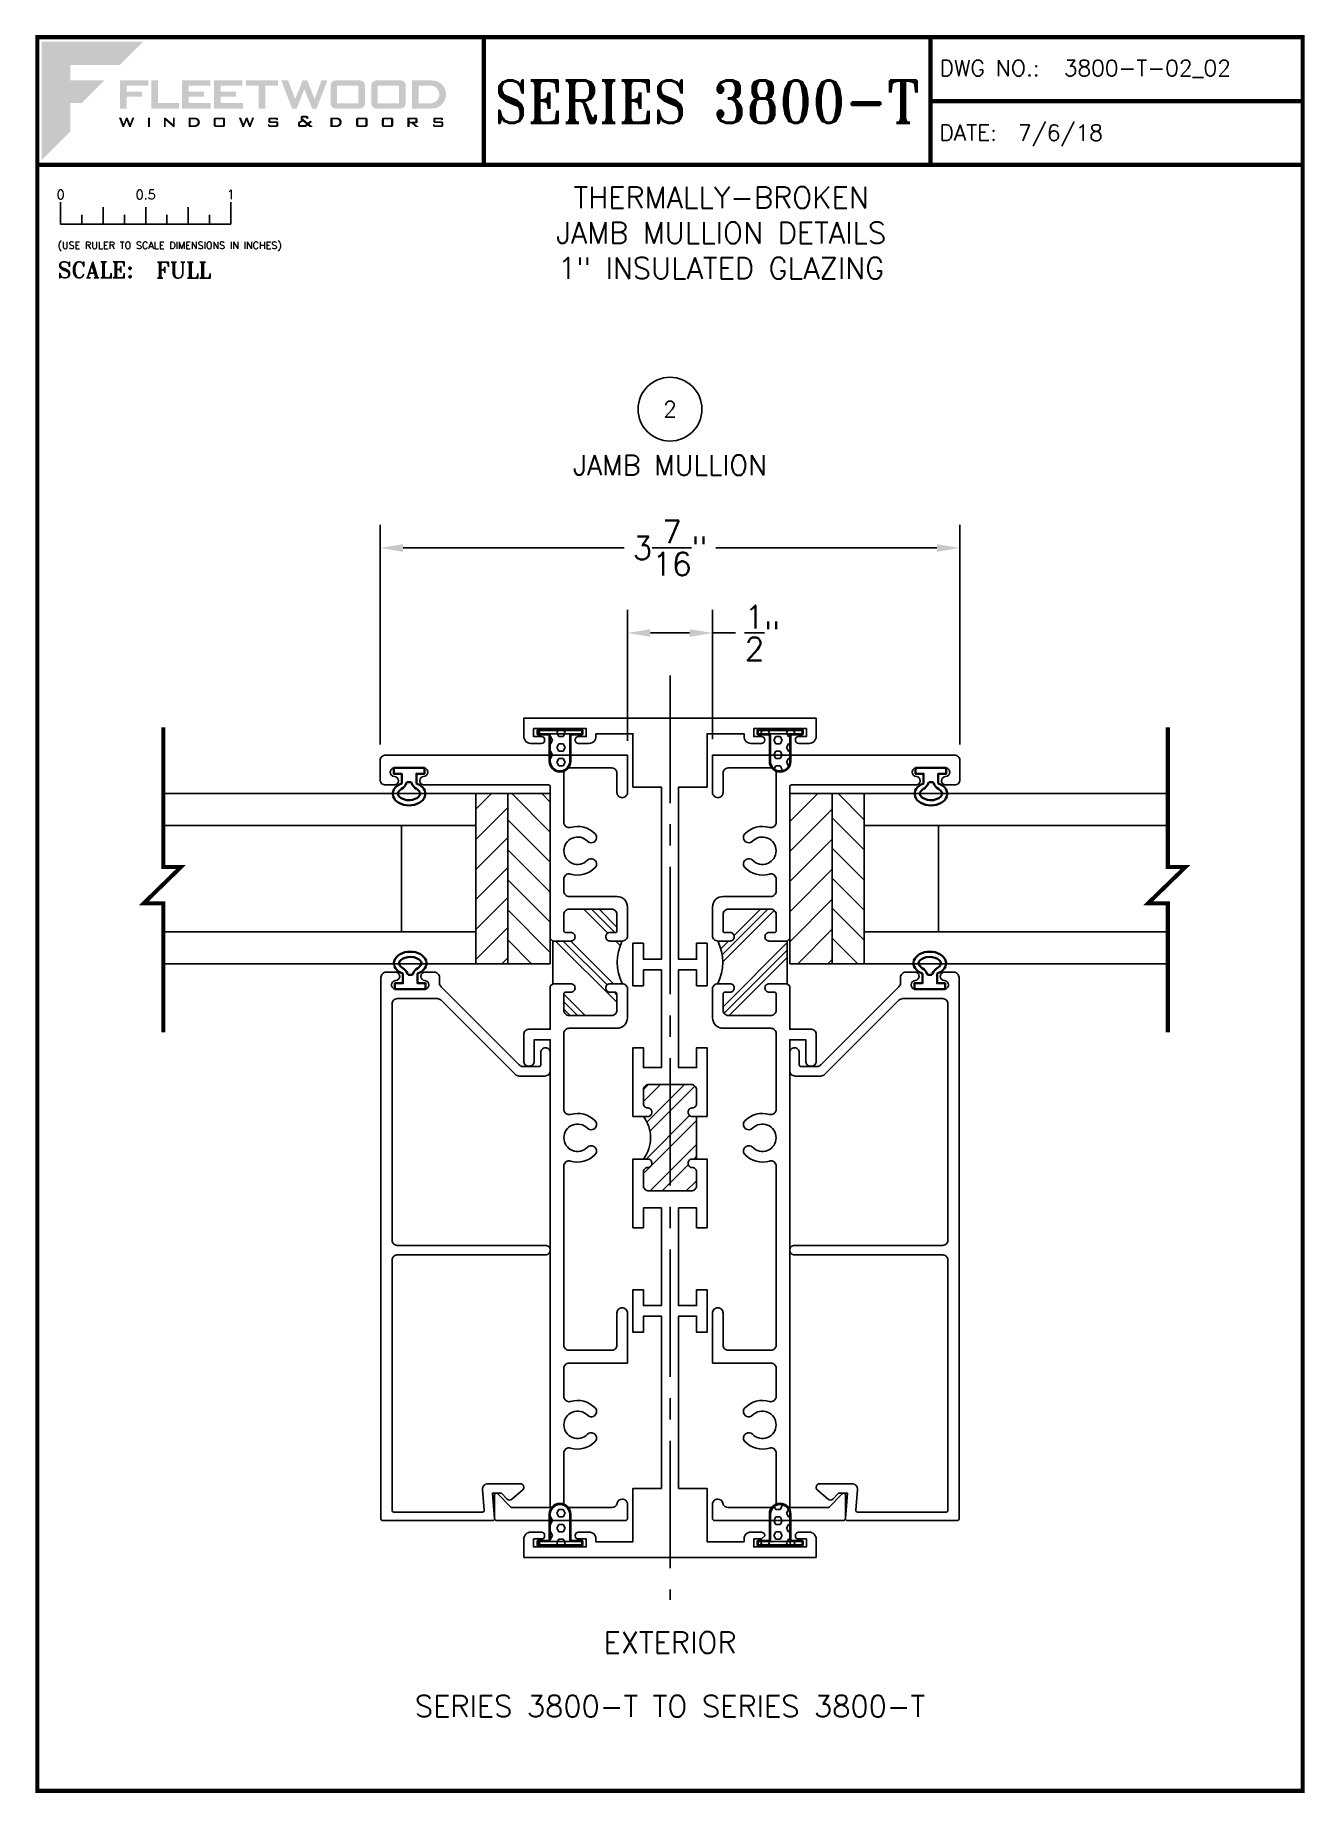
# Paper-space layout 'DETAIL 2' of a CAD drawing. Extents: x 0.3 to 7.8, y 0.1 to 10.4.
# The model-space entities are those that its viewports show. They can reach past a viewport. Long polylines and large blocks are cut down to what shows.
import ezdxf
from ezdxf.enums import TextEntityAlignment as Align

# ---------------------------------------------------------------- set-up
doc = ezdxf.new("R2010")
doc.units = 0
doc.header["$MEASUREMENT"] = 0
doc.linetypes.add('CENTER2', pattern=[1.125, 0.75, -0.125, 0.125, -0.125])
doc.layers.get('0').update_dxf_attribs({"linetype": 'CONTINUOUS'})
doc.layers.get('Defpoints').update_dxf_attribs({"linetype": 'CONTINUOUS'})
for name, color, linetype in [('Ballons', 7, 'CONTINUOUS'), ('DIM', 7, 'CONTINUOUS'), ('FRAME', 1, 'CONTINUOUS'), ('GLASS', 7, 'CONTINUOUS'), ('SEAL', 7, 'CONTINUOUS'), ('SETTING BLOCKS', 7, 'CONTINUOUS'), ('TEXT', 7, 'CONTINUOUS')]:
    doc.layers.add(name, color=color, linetype=linetype)
doc.layers.add('PROFILE NUMBER', color=150, linetype='CONTINUOUS', lineweight=35)
doc.layers.add('VP', color=40, linetype='CONTINUOUS', plot=False)
doc.layers.get('VP').off()
doc.styles.add('ROMANS', font='romans')
doc.styles.add('ROMANT', font='romant')
doc.styles.add('SIMPLEX-094', font='simplex.shx', dxfattribs={"height": 0.094})
doc.styles.get("Standard").update_dxf_attribs({"font": 'simplex.shx'})
doc.dimstyles.new('FULL SCALE', dxfattribs={"dimscale": 0.75, "dimtxt": 0.18, "dimasz": 0.18, "dimexe": 0.18, "dimexo": 0.125, "dimgap": 0.09, "dimtad": 0, "dimtih": 1, "dimtoh": 1, "dimdec": 4, "dimzin": 0, "dimdsep": 46, "dimlunit": 4, "dimtxsty": 'Standard', "dimcen": 0.09, "dimadec": 0, "dimazin": 0, "dimtfac": 1, "dimtdec": 4, "dimtofl": 0, "dimtmove": 0, "dimatfit": 3, "dimfxl": 0, "dimtolj": 1, "dimtzin": 0, "dimarcsym": 0})

# ---------------------------------------------------------------- blocks, each defined once
blk = doc.blocks.new('sectball')
blk.add_circle((0, 0), 0.125)
blk.add_attdef('NO', text='', height=0.062).set_placement((0, 0), align=Align.MIDDLE_CENTER)
for tag, p in [('LINE1', (0, -0.2588)), ('LINE2', (0, -0.3864)), ('LINE3', (0, -0.5214))]:
    blk.add_attdef(tag, text='', height=0.078).set_placement(p, align=Align.CENTER)
blk = doc.blocks.new('*D129')
at = {"color": 0, "lineweight": -2}
for p, q in [((2.328, 6.278), (2.328, 7.569)), ((5.736, 6.278), (5.736, 7.569)), ((2.463, 7.434), (3.762, 7.434)), ((5.601, 7.434), (4.302, 7.434))]:
    blk.add_line(p, q, dxfattribs=at)
at = {"color": 0}
for points in [[(2.463, 7.456), (2.463, 7.411), (2.328, 7.434)], [(5.601, 7.456), (5.601, 7.411), (5.736, 7.434)]]:
    blk.add_solid(points, dxfattribs=at)
at = {"layer": 'Defpoints', "color": 0}
for p in [(2.328, 7.434), (2.328, 6.184), (5.736, 6.184)]:
    blk.add_point(p, dxfattribs=at)
at = {"color": 0, "insert": (4.032, 7.434), "char_height": 0.135, "attachment_point": 5}
blk.add_mtext('\\A1;3{\\H1.000000x;\\S7/16;}"', dxfattribs=at)
blk = doc.blocks.new('*D130')
at = {"layer": 'Defpoints', "color": 0}
for p in [(4.282, 6.934), (3.782, 6.205), (4.282, 6.215)]:
    blk.add_point(p, dxfattribs=at)
at = {"layer": 'DIM', "color": 0, "lineweight": -2}
for p, q in [((3.782, 6.299), (3.782, 7.069)), ((4.282, 6.309), (4.282, 7.069)), ((3.917, 6.934), (4.147, 6.934)), ((4.282, 6.934), (4.417, 6.934))]:
    blk.add_line(p, q, dxfattribs=at)
at = {"layer": 'DIM', "color": 0}
for points in [[(3.917, 6.956), (3.917, 6.911), (3.782, 6.934)], [(4.147, 6.956), (4.147, 6.911), (4.282, 6.934)]]:
    blk.add_solid(points, dxfattribs=at)
at = {"layer": 'DIM', "color": 0, "insert": (4.575, 6.934), "char_height": 0.135, "attachment_point": 5}
blk.add_mtext('\\A1;{\\H1.000000x;\\S1/2;}"', dxfattribs=at)
blk = doc.blocks.new('Fleetwood_Logo_6-10-15')
h = blk.add_hatch(color=154)
h.dxf.hatch_style = 1
h.paths.add_polyline_path([(0.2526, -0.0017), (0.0019, -0.0017), (0.0019, -0.2942), (0.0725, -0.2236), (0.0725, -0.1535), (0.1007, -0.1535), (0.1567, -0.0976), (0.0725, -0.0976), (0.0725, -0.0596), (0.1946, -0.0596)])
h = blk.add_hatch(color=251)
h.dxf.hatch_style = 1
h.paths.add_polyline_path([(0.2487, -0.1256), (0.2112, -0.1256), (0.2112, -0.1102), (0.2647, -0.1102), (0.2647, -0.0976), (0.1946, -0.0976), (0.1946, -0.1667), (0.2112, -0.1667), (0.2112, -0.1377), (0.2487, -0.1377)])
h = blk.add_hatch(color=251)
h.dxf.hatch_style = 1
h.paths.add_polyline_path([(0.2886, -0.0976), (0.272, -0.0976), (0.272, -0.1667), (0.3401, -0.1667), (0.3401, -0.1535), (0.2886, -0.1535)])
h = blk.add_hatch(color=251)
h.dxf.hatch_style = 1
h.paths.add_polyline_path([(0.4175, -0.0976), (0.3474, -0.0976), (0.3474, -0.1667), (0.4185, -0.1667), (0.4185, -0.1534), (0.364, -0.1534), (0.364, -0.1377), (0.4015, -0.1377), (0.4015, -0.1256), (0.364, -0.1256), (0.364, -0.1102), (0.4175, -0.1102)])
h = blk.add_hatch(color=251)
h.dxf.hatch_style = 1
h.paths.add_polyline_path([(0.4965, -0.0976), (0.4264, -0.0976), (0.4264, -0.1667), (0.4975, -0.1667), (0.4975, -0.1534), (0.443, -0.1534), (0.443, -0.1377), (0.4804, -0.1377), (0.4804, -0.1256), (0.443, -0.1256), (0.443, -0.1102), (0.4965, -0.1102)])
h = blk.add_hatch(color=251)
h.dxf.hatch_style = 1
h.paths.add_polyline_path([(0.5842, -0.0976), (0.5054, -0.0976), (0.5054, -0.1102), (0.5365, -0.1102), (0.5365, -0.1667), (0.5531, -0.1667), (0.5531, -0.1102), (0.5842, -0.1102)])
h = blk.add_hatch(color=251)
h.dxf.hatch_style = 1
h.paths.add_polyline_path([(0.6089, -0.0976), (0.5921, -0.0976), (0.6188, -0.1667), (0.63, -0.1667), (0.6489, -0.1192), (0.6679, -0.1667), (0.6789, -0.1667), (0.7056, -0.0976), (0.6908, -0.0976), (0.6742, -0.1433), (0.6558, -0.0976), (0.6446, -0.0976), (0.6261, -0.1433)])
h = blk.add_hatch(color=251)
h.dxf.hatch_style = 1
h.paths.add_polyline_path([(0.7853, -0.0976), (0.726, -0.0976, 0.414214), (0.7133, -0.1102), (0.7133, -0.154, 0.414214), (0.726, -0.1667), (0.7853, -0.1667, 0.414214), (0.798, -0.154), (0.798, -0.1102, 0.414214)])
h.paths.add_polyline_path([(0.7819, -0.1102), (0.7819, -0.154), (0.7294, -0.154), (0.7294, -0.1102)], flags=16)
h = blk.add_hatch(color=251)
h.dxf.hatch_style = 1
h.paths.add_polyline_path([(0.8856, -0.0976), (0.8262, -0.0976, 0.414214), (0.8136, -0.1102), (0.8136, -0.154, 0.414214), (0.8262, -0.1667), (0.8856, -0.1667, 0.414214), (0.8982, -0.154), (0.8982, -0.1102, 0.414214)])
h.paths.add_polyline_path([(0.8822, -0.1102), (0.8822, -0.154), (0.8296, -0.154), (0.8296, -0.1102)], flags=16)
h = blk.add_hatch(color=251)
h.dxf.hatch_style = 1
h.paths.add_polyline_path([(0.9632, -0.0976), (0.914, -0.0976), (0.914, -0.1667), (0.9632, -0.1667, 1)])
h.paths.add_polyline_path([(0.9301, -0.1102), (0.9593, -0.1102, -1), (0.9593, -0.154), (0.9301, -0.154)], flags=16)
h = blk.add_hatch(color=7)
h.dxf.hatch_style = 1
h.paths.add_polyline_path([(0.2301, -0.1891), (0.2251, -0.1891), (0.2196, -0.2043), (0.2134, -0.1891), (0.2097, -0.1891), (0.2035, -0.2043), (0.1978, -0.1891), (0.1922, -0.1891), (0.2011, -0.2121), (0.2048, -0.2121), (0.2112, -0.1963), (0.2175, -0.2121), (0.2212, -0.2121)])
h = blk.add_hatch(color=7)
h.dxf.hatch_style = 1
h.paths.add_polyline_path([(0.2691, -0.1891), (0.2637, -0.1891), (0.2637, -0.2118), (0.2637, -0.2121), (0.2691, -0.2121)])
h = blk.add_hatch(color=7)
h.dxf.hatch_style = 1
h.paths.add_polyline_path([(0.3077, -0.1964), (0.3259, -0.2121), (0.3298, -0.2121), (0.3298, -0.1891), (0.325, -0.1891), (0.325, -0.2047), (0.3067, -0.1891), (0.3029, -0.1891), (0.3029, -0.2121), (0.3077, -0.2121)])
h = blk.add_hatch(color=7)
h.dxf.hatch_style = 1
h.paths.add_polyline_path([(0.3801, -0.1891), (0.3637, -0.1891), (0.3637, -0.2121), (0.3801, -0.2121, 1)])
h.paths.add_polyline_path([(0.3691, -0.2079), (0.3691, -0.1933), (0.3788, -0.1933, -1), (0.3788, -0.2079)], flags=16)
h = blk.add_hatch(color=7)
h.dxf.hatch_style = 1
h.paths.add_polyline_path([(0.4537, -0.2079), (0.4537, -0.1933, 0.414214), (0.4495, -0.1891), (0.4297, -0.1891, 0.414214), (0.4255, -0.1933), (0.4255, -0.2079, 0.414214), (0.4297, -0.2121), (0.4495, -0.2121, 0.414214)])
h.paths.add_polyline_path([(0.4308, -0.2079), (0.4308, -0.1933), (0.4484, -0.1933), (0.4484, -0.2079)], flags=16)
h = blk.add_hatch(color=7)
h.dxf.hatch_style = 1
h.paths.add_polyline_path([(0.5253, -0.1891), (0.5203, -0.1891), (0.5148, -0.2043), (0.5087, -0.1891), (0.5049, -0.1891), (0.4988, -0.2043), (0.493, -0.1891), (0.4874, -0.1891), (0.4963, -0.2121), (0.5001, -0.2121), (0.5064, -0.1963), (0.5127, -0.2121), (0.5164, -0.2121)])
h = blk.add_hatch(color=7)
h.dxf.hatch_style = 1
h.paths.add_polyline_path([(0.5801, -0.1891), (0.5643, -0.1891, 0.414214), (0.56, -0.1933), (0.56, -0.1981, 0.414214), (0.5643, -0.2024), (0.58, -0.2024), (0.58, -0.2078), (0.5637, -0.2078), (0.5637, -0.2052), (0.5591, -0.2062), (0.5591, -0.2078, 0.414214), (0.5634, -0.2121), (0.5805, -0.2121, 0.414214), (0.5848, -0.2078), (0.5848, -0.2024, 0.414214), (0.5805, -0.1982), (0.5648, -0.1982), (0.5648, -0.193), (0.5798, -0.193), (0.5798, -0.1958), (0.5843, -0.1948), (0.5843, -0.1933, 0.414214)])
h = blk.add_hatch(color=7)
h.dxf.hatch_style = 1
h.paths.add_polyline_path([(0.645, -0.1913, -0.222262), (0.6447, -0.1906), (0.6447, -0.1892), (0.6535, -0.1892), (0.6535, -0.193), (0.6587, -0.1918), (0.6587, -0.189, 0.414214), (0.6544, -0.1847), (0.6437, -0.1847, 0.414214), (0.6394, -0.189), (0.6394, -0.1922, 0.222262), (0.6407, -0.1948), (0.6415, -0.1955), (0.6345, -0.1998, 0.260684), (0.6329, -0.2027), (0.6329, -0.2078, 0.414214), (0.6372, -0.2121), (0.6514, -0.2121, 0.17577), (0.6536, -0.2113), (0.657, -0.2085), (0.6614, -0.2121), (0.6699, -0.2121), (0.6613, -0.2049), (0.6676, -0.1997), (0.6637, -0.1964), (0.6574, -0.2017)])
h.paths.add_polyline_path([(0.6532, -0.2052), (0.6509, -0.2072, -0.17577), (0.6502, -0.2074), (0.6382, -0.2074), (0.6382, -0.2033, -0.260684), (0.6387, -0.2025), (0.6451, -0.1985)], flags=16)
h = blk.add_hatch(color=7)
h.dxf.hatch_style = 1
h.paths.add_polyline_path([(0.7294, -0.1891), (0.713, -0.1891), (0.713, -0.2121), (0.7294, -0.2121, 1)])
h.paths.add_polyline_path([(0.7184, -0.2079), (0.7184, -0.1933), (0.7281, -0.1933, -1), (0.7281, -0.2079)], flags=16)
h = blk.add_hatch(color=7)
h.dxf.hatch_style = 1
h.paths.add_polyline_path([(0.8045, -0.2079), (0.8045, -0.1933, 0.414214), (0.8003, -0.1891), (0.7805, -0.1891, 0.414214), (0.7763, -0.1933), (0.7763, -0.2079, 0.414214), (0.7805, -0.2121), (0.8003, -0.2121, 0.414214)])
h.paths.add_polyline_path([(0.7816, -0.2079), (0.7816, -0.1933), (0.7992, -0.1933), (0.7992, -0.2079)], flags=16)
h = blk.add_hatch(color=7)
h.dxf.hatch_style = 1
h.paths.add_polyline_path([(0.8678, -0.2079), (0.8678, -0.1933, 0.414214), (0.8636, -0.1891), (0.8438, -0.1891, 0.414214), (0.8396, -0.1933), (0.8396, -0.2079, 0.414214), (0.8438, -0.2121), (0.8636, -0.2121, 0.414214)])
h.paths.add_polyline_path([(0.8449, -0.2079), (0.8449, -0.1933), (0.8624, -0.1933), (0.8624, -0.2079)], flags=16)
h = blk.add_hatch(color=7)
h.dxf.hatch_style = 1
h.paths.add_polyline_path([(0.9277, -0.1993), (0.9277, -0.1933, 0.414214), (0.9235, -0.1891), (0.9028, -0.1891), (0.9028, -0.2121), (0.9082, -0.2121), (0.9082, -0.2035), (0.9131, -0.2035), (0.9224, -0.2121), (0.9303, -0.2121), (0.9197, -0.2035), (0.9235, -0.2035, 0.414214)])
h.paths.add_polyline_path([(0.9082, -0.1993), (0.9082, -0.1933), (0.9214, -0.1933, -0.414214), (0.9224, -0.1943), (0.9224, -0.1983, -0.414214), (0.9214, -0.1993)], flags=16)
h = blk.add_hatch(color=7)
h.dxf.hatch_style = 1
h.paths.add_polyline_path([(0.9867, -0.1982), (0.971, -0.1982), (0.971, -0.193), (0.9859, -0.193), (0.9859, -0.1958), (0.9905, -0.1948), (0.9905, -0.1933, 0.414214), (0.9863, -0.1891), (0.9705, -0.1891, 0.414214), (0.9662, -0.1933), (0.9662, -0.1981, 0.414214), (0.9705, -0.2024), (0.9862, -0.2024), (0.9862, -0.2078), (0.9699, -0.2078), (0.9699, -0.2052), (0.9653, -0.2062), (0.9653, -0.2078, 0.414214), (0.9696, -0.2121), (0.9867, -0.2121, 0.414214), (0.991, -0.2078), (0.991, -0.2024, 0.414214)])
blk = doc.blocks.new('A-SIZE_P')
at = {"const_width": 0.025}
blk.add_lwpolyline([(0.313, 0.125), (7.751, 0.125), (7.751, 10.437), (0.313, 10.437)], close=True, dxfattribs=at)
for points in [[(2.938, 10.437), (2.938, 9.687)], [(5.563, 10.437), (5.563, 9.687)], [(5.563, 10.062), (7.751, 10.062)], [(0.313, 9.687), (7.751, 9.687)]]:
    blk.add_lwpolyline(points, dxfattribs=at)
at = {"xscale": 2.387023416083395, "yscale": 2.387023416083395, "zscale": 2.387023416083395}
blk.add_blockref('Fleetwood_Logo_6-10-15', (0.334, 10.416), dxfattribs=at)
for s, style, p in [('DWG NO.:', 'SIMPLEX-094', (5.617, 10.209)), ('DATE:', 'SIMPLEX-094', (5.616, 9.829)), ('SCALE:', 'ROMANT', (0.433, 9.022))]:
    blk.add_text(s, height=0.094, dxfattribs=dict(style=style)).set_placement(p)
for tag, p, style in [('DWG_NO', (6.346, 10.209), 'SIMPLEX-094'), ('DATE', (6.077, 9.829), 'SIMPLEX-094'), ('SCALE', (1.011, 9.02), 'ROMANT')]:
    blk.add_attdef(tag, p, '', height=0.094, dxfattribs=dict(style=style))
for tag, height, style, width, p, p2 in [('DWG_NO_F', 0.094, 'SIMPLEX-094', 1.745692, (6.347, 10.209), (7.683, 10.209)), ('PRODUCT', 0.25, 'ROMANT', 1.390728, (3.001, 9.934), (5.5, 9.934))]:
    blk.add_attdef(tag, text='', height=height, dxfattribs=dict(style=style, width=width)).set_placement(p, p2, align=Align.FIT)
blk = doc.blocks.new('Full')
for p, q in [((0.137, -0.219), (0.137, -0.35)), ((0.262, -0.294), (0.262, -0.35)), ((0.387, -0.249), (0.387, -0.35)), ((0.512, -0.294), (0.512, -0.35)), ((0.637, -0.249), (0.637, -0.35)), ((0.762, -0.294), (0.762, -0.35)), ((0.887, -0.249), (0.887, -0.35)), ((1.012, -0.294), (1.012, -0.35)), ((1.137, -0.219), (1.137, -0.35)), ((0.137, -0.35), (1.137, -0.35))]:
    blk.add_line(p, q)
for s, p in [('0', (0.137, -0.219)), ('0.5', (0.637, -0.219)), ('1', (1.137, -0.219))]:
    blk.add_text(s, height=0.055).set_placement(p, align=Align.BOTTOM_CENTER)
at = {"style": 'ROMANS'}
blk.add_text('(USE RULER TO SCALE DIMENSIONS IN INCHES)', height=0.04115, dxfattribs=at).set_placement((0.12, -0.495))
blk = doc.blocks.new('3801 1 INCH GLASS STOP')
blk.add_lwpolyline([(2.741, 0.327, -0.414214), (2.769, 0.299, -0.414214), (2.741, 0.271), (2.669, 0.271, 0.414214), (2.659, 0.261), (2.659, 0.167, 0.198912), (2.668, 0.145), (3.128, -0.315, 0.198912), (3.15, -0.324), (3.183, -0.324, -0.414214), (3.214, -0.355), (3.214, -0.408, -0.414214), (3.189, -0.433, -0.399638), (3.164, -0.41, 0.400364), (3.139, -0.386, 0.414214), (3.114, -0.411), (3.114, -0.581, 0.414214), (3.139, -0.606), (3.139, -0.606, 0.399638), (3.164, -0.582, -0.399638), (3.189, -0.558, -0.414214), (3.214, -0.583), (3.214, -0.637, -0.414214), (3.183, -0.668), (-0.001, -0.668, -0.414214), (-0.011, -0.658), (-0.011, -0.01, -0.440011), (0, 0), (0.149, -0.013), (0.149, 0.04), (0.115, 0.074, -0.395486), (0.114, 0.102), (0.17, 0.165, -0.691708), (0.205, 0.152), (0.205, -0.04, -0.440011), (0.171, -0.071), (0.05, -0.061, 0.440011), (0.039, -0.071), (0.039, -0.593, 0.414214), (0.049, -0.603), (1.52, -0.603, 0.414214), (1.551, -0.572), (1.551, 0.299, -0.414214), (1.579, 0.327, -0.414214), (1.607, 0.299), (1.607, -0.572, 0.414214), (1.638, -0.603), (3.027, -0.603, 0.414214), (3.058, -0.572), (3.058, -0.337, 0.198912), (3.049, -0.315), (2.612, 0.122, -0.198912), (2.603, 0.144), (2.603, 0.296, -0.414214), (2.634, 0.327)], format="xyb", close=True)
blk = doc.blocks.new('3082 THERMAL MULLION')
h = blk.add_hatch()
h.set_pattern_fill('ANSI32', color=256, scale=0.4, style=0)
h.set_pattern_definition([(45, (-18.90285, -1.32658), (-0.106066, 0.106066), []), (45, (-18.83214, -1.32658), (-0.106066, 0.106066), [])])
h.paths.add_polyline_path([(0.156, 2.5935), (0.131, 2.5935, -0.414214), (0.106, 2.6185), (0.106, 2.6195, -0.414214), (0.13, 2.6435), (0.131, 2.6435, 0.414214), (0.156, 2.6685), (0.156, 2.7505, 0.414214), (0.125, 2.7815), (-0.125, 2.7815, 0.414214), (-0.156, 2.7505), (-0.156, 2.6685, 0.414214), (-0.131, 2.6435), (-0.13, 2.6435, -0.414214), (-0.106, 2.6195), (-0.106, 2.6185, -0.414214), (-0.131, 2.5935), (-0.156, 2.5935, -0.330037), (-0.156, 2.3435), (-0.131, 2.3435, -0.414214), (-0.106, 2.3185), (-0.106, 2.3175, -0.414214), (-0.13, 2.2935), (-0.131, 2.2935, 0.414214), (-0.156, 2.2685), (-0.156, 2.1865, 0.414214), (-0.125, 2.1555), (0.125, 2.1555, 0.414214), (0.156, 2.1865), (0.156, 2.2685, 0.414214), (0.131, 2.2935), (0.13, 2.2935, -0.414214), (0.106, 2.3175), (0.106, 2.3185, -0.414214), (0.131, 2.3435), (0.156, 2.3435)])
blk.add_line((0.156, 2.3435), (0.156, 2.5935))
for points in [[(-0.218, 4.531), (-0.05, 4.531), (-0.05, 3.518), (-0.156, 3.518), (-0.156, 3.612), (-0.218, 3.612), (-0.218, 3.362), (-0.156, 3.362), (-0.156, 3.456), (-0.05, 3.456), (-0.05, 2.8815), (-0.156, 2.8815), (-0.156, 2.9975), (-0.218, 2.9975), (-0.218, 2.5935), (-0.131, 2.5935, 0.414214), (-0.106, 2.6185), (-0.106, 2.6195, 0.414214), (-0.13, 2.6435), (-0.131, 2.6435, -0.414214), (-0.156, 2.6685), (-0.156, 2.7505, -0.414214), (-0.125, 2.7815), (0.125, 2.7815, -0.414214), (0.156, 2.7505), (0.156, 2.6685, -0.414214), (0.131, 2.6435), (0.13, 2.6435, 0.414214), (0.106, 2.6195), (0.106, 2.6185, 0.414214), (0.131, 2.5935), (0.218, 2.5935), (0.218, 2.9975), (0.156, 2.9975), (0.156, 2.8815), (0.05, 2.8815), (0.05, 3.456), (0.156, 3.456), (0.156, 3.362), (0.218, 3.362), (0.218, 3.612), (0.156, 3.612), (0.156, 3.518), (0.05, 3.518), (0.05, 4.531), (0.218, 4.531), (0.218, 4.844), (0.435, 4.844), (0.435, 4.828, 0.414214), (0.475, 4.788), (0.537, 4.788, 0.414214), (0.557, 4.808), (0.557, 4.809, 0.414214), (0.538, 4.828), (0.492, 4.828), (0.492, 4.875), (0.802, 4.875), (0.802, 4.828), (0.755, 4.828, 0.414214), (0.737, 4.81), (0.737, 4.808, 0.414214), (0.757, 4.788), (0.819, 4.788, 0.414214), (0.859, 4.828), (0.859, 4.937), (-0.859, 4.937), (-0.859, 4.828, 0.414214), (-0.819, 4.788), (-0.755, 4.788, 0.414214), (-0.737, 4.806), (-0.737, 4.81, 0.414214), (-0.755, 4.828), (-0.802, 4.828), (-0.802, 4.875), (-0.492, 4.875), (-0.492, 4.828), (-0.539, 4.828, 0.414214), (-0.557, 4.81), (-0.557, 4.806, 0.414214), (-0.539, 4.788), (-0.475, 4.788, 0.414214), (-0.435, 4.828), (-0.435, 4.844), (-0.218, 4.844)], [(0.557, 0.128), (0.557, 0.129, 0.414214), (0.537, 0.149), (0.475, 0.149, 0.414214), (0.435, 0.109), (0.435, 0.093), (0.218, 0.093), (0.218, 0.406), (0.05, 0.406), (0.05, 1.419), (0.156, 1.419), (0.156, 1.325), (0.218, 1.325), (0.218, 1.575), (0.156, 1.575), (0.156, 1.481), (0.05, 1.481), (0.05, 2.0555), (0.156, 2.0555), (0.156, 1.9395), (0.218, 1.9395), (0.218, 2.3435), (0.131, 2.3435, 0.414214), (0.106, 2.3185), (0.106, 2.3175, 0.414214), (0.13, 2.2935), (0.131, 2.2935, -0.414214), (0.156, 2.2685), (0.156, 2.1865, -0.414214), (0.125, 2.1555), (-0.125, 2.1555, -0.414214), (-0.156, 2.1865), (-0.156, 2.2685, -0.414214), (-0.131, 2.2935), (-0.13, 2.2935, 0.414214), (-0.106, 2.3175), (-0.106, 2.3185, 0.414214), (-0.131, 2.3435), (-0.218, 2.3435), (-0.218, 1.9395), (-0.156, 1.9395), (-0.156, 2.0555), (-0.05, 2.0555), (-0.05, 1.481), (-0.156, 1.481), (-0.156, 1.575), (-0.218, 1.575), (-0.218, 1.325), (-0.156, 1.325), (-0.156, 1.419), (-0.05, 1.419), (-0.05, 0.406), (-0.218, 0.406), (-0.218, 0.093), (-0.435, 0.093), (-0.435, 0.109, 0.414214), (-0.475, 0.149), (-0.539, 0.149, 0.414214), (-0.557, 0.131), (-0.557, 0.127, 0.414214), (-0.539, 0.109), (-0.492, 0.109), (-0.492, 0.062), (-0.802, 0.062), (-0.802, 0.109), (-0.755, 0.109, 0.414214), (-0.737, 0.127), (-0.737, 0.131, 0.414214), (-0.755, 0.149), (-0.819, 0.149, 0.414214), (-0.859, 0.109), (-0.859, 0), (0.859, 0), (0.859, 0.109, 0.414214), (0.819, 0.149), (0.757, 0.149, 0.414214), (0.737, 0.129), (0.737, 0.127, 0.414214), (0.755, 0.109), (0.802, 0.109), (0.802, 0.062), (0.492, 0.062), (0.492, 0.109), (0.538, 0.109)]]:
    blk.add_lwpolyline(points, format="xyb", close=True)
blk.add_arc((-0.3247, 2.4685), 0.21, 323.47039, 36.52961)
blk = doc.blocks.new('A$C3BF656AD')
at = {"layer": 'SETTING BLOCKS'}
h = blk.add_hatch(dxfattribs=at)
h.set_pattern_fill('ANSI31', color=256, scale=0.25, angle=90, style=0)
h.set_pattern_definition([(135, (0.820812, -8.054306), (-0.02209709, -0.02209709), [])])
h.paths.add_polyline_path([(0, 0.0625), (0.25, 0.0625), (0.25, 0.1095), (0, 0.1095)])
h = blk.add_hatch(dxfattribs=at)
h.set_pattern_fill('ANSI31', color=256, scale=0.25, style=0)
h.set_pattern_definition([(45, (-2.098375, -8.085556), (-0.02209709, 0.02209709), [])])
h.paths.add_polyline_path([(0, 0), (0.25, 0), (0.25, 0.0625), (0, 0.0625)])
for points in [[(0, 0.0625), (0, 0.1095), (0.25, 0.1095), (0.25, 0.0625)], [(0, 0), (0, 0.0625), (0.25, 0.0625), (0.25, 0)]]:
    blk.add_lwpolyline(points, close=True, dxfattribs=at)
blk = doc.blocks.new('19120')
h = blk.add_hatch()
h.set_pattern_fill('HEX', scale=0.2)
h.paths.add_polyline_path([(-11.951, 24.705), (-11.951, 24.713, 1.000794), (-12.065, 24.714), (-12.065, 24.566, -0.414214), (-12.078, 24.553), (-11.938, 24.553, -0.414214), (-11.951, 24.566)])
h.paths.add_polyline_path([(-11.879, 24.55, 0.414214), (-11.882, 24.553), (-12.078, 24.553), (-12.133, 24.553, 0.414214), (-12.137, 24.55), (-12.137, 24.537, 0.414214), (-12.133, 24.533), (-11.882, 24.533, 0.414214), (-11.879, 24.537)])
for p, q in [((-12.071, 24.714), (-12.071, 24.566)), ((-12.065, 24.714), (-12.065, 24.566)), ((-11.951, 24.713), (-11.951, 24.705)), ((-11.945, 24.714), (-11.945, 24.566)), ((-11.951, 24.705), (-11.951, 24.566)), ((-12.143, 24.534), (-12.143, 24.552)), ((-12.137, 24.55), (-12.137, 24.537)), ((-12.136, 24.559), (-12.078, 24.559)), ((-12.136, 24.527), (-12.049, 24.527)), ((-12.078, 24.553), (-12.133, 24.553)), ((-12.133, 24.533), (-11.882, 24.533)), ((-12.078, 24.553), (-11.882, 24.553)), ((-12.043, 24.527), (-12.049, 24.533)), ((-12.043, 24.521), (-12.049, 24.527)), ((-12.043, 24.527), (-12.043, 24.533)), ((-12.043, 24.527), (-11.88, 24.527)), ((-11.973, 24.521), (-12.043, 24.521)), ((-11.973, 24.521), (-11.973, 24.527)), ((-11.938, 24.559), (-11.88, 24.559)), ((-11.879, 24.537), (-11.879, 24.55)), ((-11.873, 24.552), (-11.873, 24.534))]:
    blk.add_line(p, q)
for centre, radius, start, end in [((-12.008, 24.714), 0.063, 0, 180), ((-12.008, 24.714), 0.057, 359.3779, 179.3779), ((-12.136, 24.552), 0.007, 90, 180), ((-12.136, 24.534), 0.007, 180, 270), ((-12.133, 24.55), 0.0035, 90, 180), ((-12.133, 24.537), 0.0035, 180, 270), ((-11.938, 24.566), 0.013, 180, 270), ((-11.938, 24.566), 0.007, 180, 270.0001), ((-11.882, 24.537), 0.0035, 270, 0), ((-11.88, 24.534), 0.007, 270, 0)]:
    blk.add_arc(centre, radius, start, end)
at = {"extrusion": (0, 0, -1)}
for centre, radius, start, end in [((12.078, 24.566), 0.007, 180, 270), ((12.078, 24.566), 0.013, 180, 270.0001), ((11.882, 24.55), 0.0035, 90, 180), ((11.88, 24.552), 0.007, 90, 180)]:
    blk.add_arc(centre, radius, start, end, dxfattribs=at)
blk = doc.blocks.new('*U110')
h = blk.add_hatch()
h.set_pattern_fill('HEX', scale=0.2)
h.paths.add_polyline_path([(-11.951, 24.35), (-11.951, 24.342, -1.000794), (-12.065, 24.34), (-12.065, 24.488, 0.414214), (-12.078, 24.501), (-11.938, 24.501, 0.414214), (-11.951, 24.488)])
h.paths.add_polyline_path([(-11.879, 24.505, -0.414214), (-11.882, 24.501), (-12.078, 24.501), (-12.133, 24.501, -0.414214), (-12.137, 24.505), (-12.137, 24.518, -0.414214), (-12.133, 24.521), (-11.882, 24.521, -0.414214), (-11.879, 24.518)])
for p, q in [((-12.143, 24.52), (-12.143, 24.502)), ((-12.137, 24.505), (-12.137, 24.518)), ((-12.136, 24.527), (-12.049, 24.527)), ((-12.133, 24.521), (-11.882, 24.521)), ((-12.078, 24.501), (-12.133, 24.501)), ((-12.078, 24.501), (-11.882, 24.501)), ((-12.043, 24.533), (-12.049, 24.527)), ((-12.043, 24.527), (-12.049, 24.521)), ((-11.973, 24.533), (-12.043, 24.533)), ((-12.043, 24.527), (-11.88, 24.527)), ((-12.043, 24.527), (-12.043, 24.521)), ((-11.973, 24.533), (-11.973, 24.527)), ((-11.879, 24.518), (-11.879, 24.505)), ((-11.873, 24.502), (-11.873, 24.52)), ((-12.136, 24.495), (-12.078, 24.495)), ((-12.071, 24.34), (-12.071, 24.488)), ((-12.065, 24.34), (-12.065, 24.488)), ((-11.951, 24.35), (-11.951, 24.488)), ((-11.945, 24.34), (-11.945, 24.488)), ((-11.938, 24.495), (-11.88, 24.495)), ((-11.951, 24.342), (-11.951, 24.35))]:
    blk.add_line(p, q)
for centre, radius, start, end in [((-12.136, 24.52), 0.007, 90, 180), ((-12.136, 24.502), 0.007, 180, 270), ((-12.133, 24.518), 0.0035, 90, 180), ((-12.133, 24.505), 0.0035, 180, 270), ((-11.938, 24.488), 0.013, 90, 180), ((-11.882, 24.518), 0.0035, 0, 90), ((-11.88, 24.52), 0.007, 0, 90), ((-11.938, 24.488), 0.007, 89.9999, 180), ((-12.008, 24.34), 0.063, 180, 0), ((-12.008, 24.341), 0.057, 180.6221, 0.6221)]:
    blk.add_arc(centre, radius, start, end)
at = {"extrusion": (0, 0, -1)}
for centre, radius, start, end in [((12.078, 24.488), 0.013, 89.9999, 180), ((11.882, 24.505), 0.0035, 180, 270), ((11.88, 24.502), 0.007, 180, 270), ((12.078, 24.488), 0.007, 90, 180)]:
    blk.add_arc(centre, radius, start, end, dxfattribs=at)
blk = doc.blocks.new('*U139')
at = {"layer": 'PROFILE NUMBER', "color": 5}
for p, q in [((-0.016, 0.092), (-0.013, 0.083)), ((-0.013, 0.083), (0.013, 0.083)), ((0.013, 0.083), (0.016, 0.092))]:
    blk.add_line(p, q, dxfattribs=at)
blk.add_lwpolyline([(-0.043, 0.091), (-0.043, 0.034), (-0.09, 0.034), (-0.09, 0), (0.09, 0), (0.09, 0.034), (0.043, 0.034), (0.043, 0.091)], dxfattribs=at)
for centre, start, end in [((-0.073, 0.071), 19.8289, 61.175), ((0.073, 0.071), 118.7633, 160.1945)]:
    blk.add_arc(centre, 0.06, start, end, dxfattribs=at)
blk.add_ellipse((0, 0.152), major_axis=(-0.0958, 0), ratio=0.712114, start_param=2.033109, end_param=7.391692, dxfattribs=at)
blk.add_open_spline([(0.044, 0.124), (0.053, 0.129), (0.059, 0.135), (0.069, 0.15), (0.068, 0.157), (0.049, 0.179), (0.027, 0.189), (-0.021, 0.191), (-0.045, 0.181), (-0.067, 0.16), (-0.068, 0.152), (-0.061, 0.137), (-0.054, 0.129), (-0.044, 0.124)], degree=3, knots=[2.2211, 2.2211, 2.2211, 2.2211, 2.727733, 2.727733, 3.7005, 3.7005, 4.673268, 4.673268, 5.646035, 5.646035, 6.618803, 6.618803, 7.203997, 7.203997, 7.203997, 7.203997], dxfattribs=at)
blk = doc.blocks.new('3809 BLOCK FRAME')
h = blk.add_hatch()
h.set_pattern_fill('PLAST', color=256, angle=45, style=0)
h.set_pattern_definition([(45, (-4.25098, -6.643), (-0.176777, 0.176777), []), (45, (-4.27308, -6.6209), (-0.176777, 0.176777), []), (45, (-4.29517, -6.5988), (-0.176777, 0.176777), [])])
edge = h.paths.add_edge_path()
edge.add_arc((-0.937, 0.093), 0.031, 270, 360, ccw=False)
edge.add_line((-0.937, 0.062), (-1.033, 0.062))
edge.add_arc((-1.033, 0.072), 0.01, 180, 270, ccw=False)
edge.add_line((-1.043, 0.072), (-1.043, 0.103))
edge.add_arc((-1.068, 0.103), 0.025, 360, 450)
edge.add_arc((-1.068, 0.103), 0.025, 90, 180)
edge.add_line((-1.093, 0.103), (-1.093, 0.031))
edge.add_arc((-1.218, -0.221), 0.281, 63.5092, 116.4908)
edge.add_line((-1.344, 0.031), (-1.344, 0.103))
edge.add_arc((-1.369, 0.103), 0.025, 0, 90)
edge.add_arc((-1.369, 0.103), 0.025, 90, 180)
edge.add_line((-1.394, 0.103), (-1.394, 0.072))
edge.add_arc((-1.404, 0.072), 0.01, 270, 360, ccw=False)
edge.add_line((-1.404, 0.062), (-1.5, 0.062))
edge.add_arc((-1.5, 0.093), 0.031, 180, 270, ccw=False)
edge.add_line((-1.531, 0.093), (-1.531, 0.343))
edge.add_arc((-1.5, 0.343), 0.031, 90, 180, ccw=False)
edge.add_line((-1.5, 0.374), (-1.404, 0.374))
edge.add_arc((-1.404, 0.364), 0.01, 0, 90, ccw=False)
edge.add_line((-1.394, 0.364), (-1.394, 0.333))
edge.add_arc((-1.369, 0.333), 0.025, 180, 270)
edge.add_arc((-1.369, 0.333), 0.025, 270, 360)
edge.add_line((-1.344, 0.333), (-1.344, 0.439))
edge.add_line((-1.344, 0.439), (-1.093, 0.439))
edge.add_line((-1.093, 0.439), (-1.093, 0.333))
edge.add_arc((-1.068, 0.333), 0.025, 180, 270)
edge.add_arc((-1.068, 0.333), 0.025, 270, 360)
edge.add_line((-1.043, 0.333), (-1.043, 0.364))
edge.add_arc((-1.033, 0.364), 0.01, 90, 180, ccw=False)
edge.add_line((-1.033, 0.374), (-0.937, 0.374))
edge.add_arc((-0.937, 0.343), 0.031, 0, 90, ccw=False)
edge.add_line((-0.906, 0.343), (-0.906, 0.093))
blk.add_line((-1.093, 0.439), (-1.344, 0.439))
for points in [[(-1.093, 0.439), (-1.093, 0.333, 0.414214), (-1.068, 0.308, 0.414214), (-1.043, 0.333), (-1.043, 0.364, -0.414214), (-1.033, 0.374), (-0.937, 0.374, -0.414214), (-0.906, 0.343), (-0.906, 0.093, -0.414214), (-0.937, 0.062), (-1.033, 0.062, -0.414214), (-1.043, 0.072), (-1.043, 0.103, 0.414214), (-1.068, 0.128), (-1.068, 0.128, 0.414214), (-1.093, 0.103), (-1.093, 0.031, 0.414214), (-1.062, 0), (-0.893, 0, 0.414214), (-0.831, 0.062), (-0.831, 0.343, -0.414214), (-0.8, 0.374), (-0.729, 0.374, -0.5024), (-0.699, 0.334, 0.280293), (-0.661, 0.19, 0.498955), (-0.613, 0.198), (-0.613, 0.198, 0.334263), (-0.618, 0.235, -2.470836), (-0.506, 0.235, 0.334263), (-0.511, 0.198, 0.498955), (-0.463, 0.19, 0.280293), (-0.425, 0.334, -0.5024), (-0.395, 0.374), (-0.106, 0.374, -0.414214), (-0.075, 0.343), (-0.075, 0.093, -0.414214), (-0.106, 0.062), (-0.219, 0.062, 0.414214), (-0.25, 0.031, 0.414214), (-0.219, 0), (0, 0), (0, 1.423, 0.414214), (-0.031, 1.454), (-0.144, 1.454, 0.414214), (-0.175, 1.423), (-0.175, 1.371, 0.414214), (-0.15, 1.346), (-0.15, 1.346, 0.399638), (-0.125, 1.37, -0.399638), (-0.1, 1.394), (-0.1, 1.394, -0.414214), (-0.075, 1.369), (-0.075, 1.199, -0.414214), (-0.1, 1.174), (-0.1, 1.174, -0.399638), (-0.125, 1.198, 0.399638), (-0.15, 1.221, 0.414214), (-0.175, 1.196), (-0.175, 0.464, -0.414214), (-0.185, 0.454), (-1.078, 0.454), (-1.093, 0.439)], [(-1.344, 0.439), (-1.344, 0.439), (-1.359, 0.454), (-1.612, 0.454), (-1.612, 0.579, 0.414214), (-1.643, 0.61), (-1.799, 0.61, 0.414214), (-1.83, 0.579, 0.414214), (-1.799, 0.548), (-1.674, 0.548), (-1.674, 0.454), (-4.425, 0.454), (-4.425, 0.678, -0.198912), (-4.422, 0.685), (-4.343, 0.764, 0.668179), (-4.35, 0.781), (-4.49, 0.781, 0.414214), (-4.5, 0.771), (-4.5, 0.01, 0.414214), (-4.49, 0), (-4.406, 0, 0.414214), (-4.375, 0.031, 0.358249), (-4.4, 0.061, -0.358249), (-4.425, 0.092), (-4.425, 0.343, -0.414214), (-4.394, 0.374), (-4.105, 0.374, -0.5024), (-4.075, 0.334, 0.280293), (-4.037, 0.19, 0.498955), (-3.989, 0.198, 0.334263), (-3.994, 0.235, -2.470836), (-3.882, 0.235, 0.334263), (-3.887, 0.198, 0.498955), (-3.839, 0.19, 0.280293), (-3.801, 0.334, -0.5024), (-3.771, 0.374), (-3.606, 0.374, -0.414214), (-3.575, 0.343), (-3.575, 0), (-3.281, 0, 0.414214), (-3.25, 0.031, 0.414214), (-3.281, 0.062), (-3.469, 0.062, -0.414214), (-3.5, 0.093), (-3.5, 0.343, -0.414214), (-3.469, 0.374), (-2.417, 0.374, -0.5024), (-2.387, 0.334, 0.280293), (-2.349, 0.19, 0.498955), (-2.301, 0.198, 0.334263), (-2.306, 0.235, -2.470836), (-2.194, 0.235, 0.334263), (-2.199, 0.198, 0.498955), (-2.151, 0.19, 0.280293), (-2.113, 0.334, -0.5024), (-2.083, 0.374), (-1.637, 0.374, -0.414214), (-1.606, 0.343), (-1.606, 0.062, 0.414214), (-1.544, 0), (-1.375, 0, 0.414214), (-1.344, 0.031), (-1.344, 0.103, 0.414214), (-1.369, 0.128, 0.414214), (-1.394, 0.103), (-1.394, 0.072, -0.414214), (-1.404, 0.062), (-1.5, 0.062, -0.414214), (-1.531, 0.093), (-1.531, 0.343, -0.414214), (-1.5, 0.374), (-1.404, 0.374, -0.414214), (-1.394, 0.364), (-1.394, 0.333, 0.414214), (-1.369, 0.308, 0.414214), (-1.344, 0.333), (-1.344, 0.439)]]:
    blk.add_lwpolyline(points, format="xyb")
blk.add_arc((-1.218, -0.221), 0.281, 63.5092, 116.4908)

msp = doc.modelspace()

# ---------------------------------------------------------------- linework, layer by layer
at = {"layer": 'DIM', "linetype": 'CENTER2'}
msp.add_line((8.42806, 2.82706), (8.42806, -2.60994), dxfattribs=at)
at = {"layer": 'GLASS'}
for p, q in [((7.28606, 2.13229), (5.45055, 2.13229)), ((7.28606, 2.13229), (7.28606, 1.13229)), ((9.57006, 2.13229), (11.35439, 2.13229)), ((9.57006, 2.13229), (9.57006, 1.13229)), ((7.28606, 1.94479), (5.45055, 1.94479)), ((6.84906, 1.31979), (6.84906, 1.94479)), ((9.57006, 1.94479), (11.35439, 1.94479)), ((10.00706, 1.31979), (10.00706, 1.94479)), ((7.28606, 1.31979), (5.45055, 1.31979)), ((9.57006, 1.31979), (11.35439, 1.31979)), ((7.28606, 1.13229), (5.45055, 1.13229)), ((9.57006, 1.13229), (11.35439, 1.13229))]:
    msp.add_line(p, q, dxfattribs=at)
at = {"layer": 'GLASS', "const_width": 0.024}
for points in [[(5.45055, 0.728), (5.45055, 1.4876), (5.33485, 1.4876), (5.55309, 1.7001), (5.45055, 1.7001), (5.45055, 2.5222)], [(11.35439, 0.728), (11.35439, 1.4876), (11.23868, 1.4876), (11.45693, 1.7001), (11.35439, 1.7001), (11.35439, 2.5222)]]:
    msp.add_lwpolyline(points, dxfattribs=at)
at = {"layer": 'SEAL'}
msp.add_line((9.1339, -2.29794), (9.1339, -2.14144), dxfattribs=at)

# ---------------------------------------------------------------- block references
at = {"color": 7, "rotation": 180}
for name, p in [('19120', (-4.22663, 27.03645)), ('19120', (-2.93263, 27.03645)), ('*U110', (-4.22663, 22.23545)), ('*U110', (-2.93263, 22.23545))]:
    msp.add_blockref(name, p, dxfattribs=at)
at = {"layer": 'FRAME'}
msp.add_blockref('3082 THERMAL MULLION', (8.42806, -2.35994), dxfattribs=at)
for name, p, rotation in [('3809 BLOCK FRAME', (8.17806, 2.35856), 90.00000000000001), ('3801 1 INCH GLASS STOP', (9.45906, -2.13144), 90)]:
    msp.add_blockref(name, p, dxfattribs=dict(at, rotation=rotation))
at = {"layer": 'FRAME', "xscale": -1, "rotation": 270}
for name, p in [('3809 BLOCK FRAME', (8.67806, 2.35856)), ('3801 1 INCH GLASS STOP', (7.39706, -2.13144))]:
    msp.add_blockref(name, p, dxfattribs=at)
at = {"layer": 'TEXT', "xscale": -1, "rotation": 180}
msp.add_blockref('*U139', (6.89406, 2.28356), dxfattribs=at)
at = {"layer": 'TEXT', "rotation": 180}
msp.add_blockref('*U139', (9.96206, 2.28356), dxfattribs=at)
at = {"layer": 'TEXT', "yscale": 4, "zscale": 4}
for p, xscale, rotation in [((7.72406, 1.13229), 4, 90), ((9.13206, 1.13229), -4, 270)]:
    msp.add_blockref('A$C3BF656AD', p, dxfattribs=dict(at, xscale=xscale, rotation=rotation))
at = {"layer": 'TEXT'}
msp.add_blockref('*U139', (6.9011, 0.98269), dxfattribs=at)
at = {"layer": 'TEXT', "xscale": -1}
msp.add_blockref('*U139', (9.95502, 0.98269), dxfattribs=at)

psp = doc.layouts.new('DETAIL 2')

# ---------------------------------------------------------------- block references
at = {"layer": 'Ballons'}
ref = psp.add_blockref('A-SIZE_P', (0, 0), dxfattribs=at)
ref.add_attrib('DATE', '7/6/18', (6.077412, 9.828844), dxfattribs={"layer": '0', "height": 0.094, "style": 'SIMPLEX-094'})
ref.add_attrib('SCALE', 'FULL', (1.011009, 9.020349), dxfattribs={"layer": '0', "height": 0.094, "style": 'ROMANT'})
ref.add_attrib('PRODUCT', 'SERIES 3800-T', dxfattribs={"layer": '0', "height": 0.25, "style": 'ROMANT', "width": 0.807692}).set_placement((3.0005, 9.933516), (5.5005, 9.933516), align=Align.FIT)
ref.add_attrib('DWG_NO', '3800-T-02_02', (6.346342, 10.208791), dxfattribs={"layer": '0', "height": 0.094, "style": 'SIMPLEX-094'})
psp.add_blockref('Full', (0.313, 9.687), dxfattribs=at)
at = {"layer": 'TEXT', "xscale": 1.5, "yscale": 1.5, "zscale": 1.5}
psp.add_blockref('sectball', (4.032, 8.249814), dxfattribs=at).add_auto_attribs({'NO': '2', 'LINE1': 'JAMB MULLION'})

# ---------------------------------------------------------------- texts
at = {"layer": 'TEXT', "color": 7}
for s, p in [('EXTERIOR', (4.032, 0.996629)), ('SERIES 3800-T TO SERIES 3800-T', (4.032, 0.621629))]:
    psp.add_text(s, height=0.125, dxfattribs=at).set_placement(p, align=Align.MIDDLE_CENTER)
at = {"layer": 'TEXT', "color": 7, "insert": (4.332682, 9.287036), "char_height": 0.125, "width": 2.37843137, "attachment_point": 5}
psp.add_mtext('THERMALLY-BROKEN\\PJAMB MULLION DETAILS\\P1" INSULATED GLAZING', dxfattribs=at)

# ---------------------------------------------------------------- dimensions: what is measured, and where the dimension line sits
dim = psp.add_linear_dim(base=(2.328, 7.433629), p1=(5.736, 6.184129), p2=(2.328, 6.184129), angle=180, dimstyle='FULL SCALE')
dim.commit()
dim.dimension.update_dxf_attribs({"geometry": '*D129', "text_midpoint": (4.032, 7.433629)})
at = {"layer": 'DIM'}
dim = psp.add_linear_dim(base=(4.282, 6.933629), p1=(3.782, 6.205129), p2=(4.282, 6.215129), dimstyle='FULL SCALE', override={"dimlfac": -1}, dxfattribs=at)
dim.commit()
dim.dimension.update_dxf_attribs({"geometry": '*D130', "text_midpoint": (4.5745, 6.933629), "dimtype": 160})

# ---------------------------------------------------------------- viewports
at = {"layer": 'VP'}
psp.add_viewport(center=(3.997106, 3.923327), size=(6.428198, 5.70860538), view_center_point=(8.393165, 0.066757), view_height=5.7086053, dxfattribs=at)

doc.saveas('drawing.dxf')
